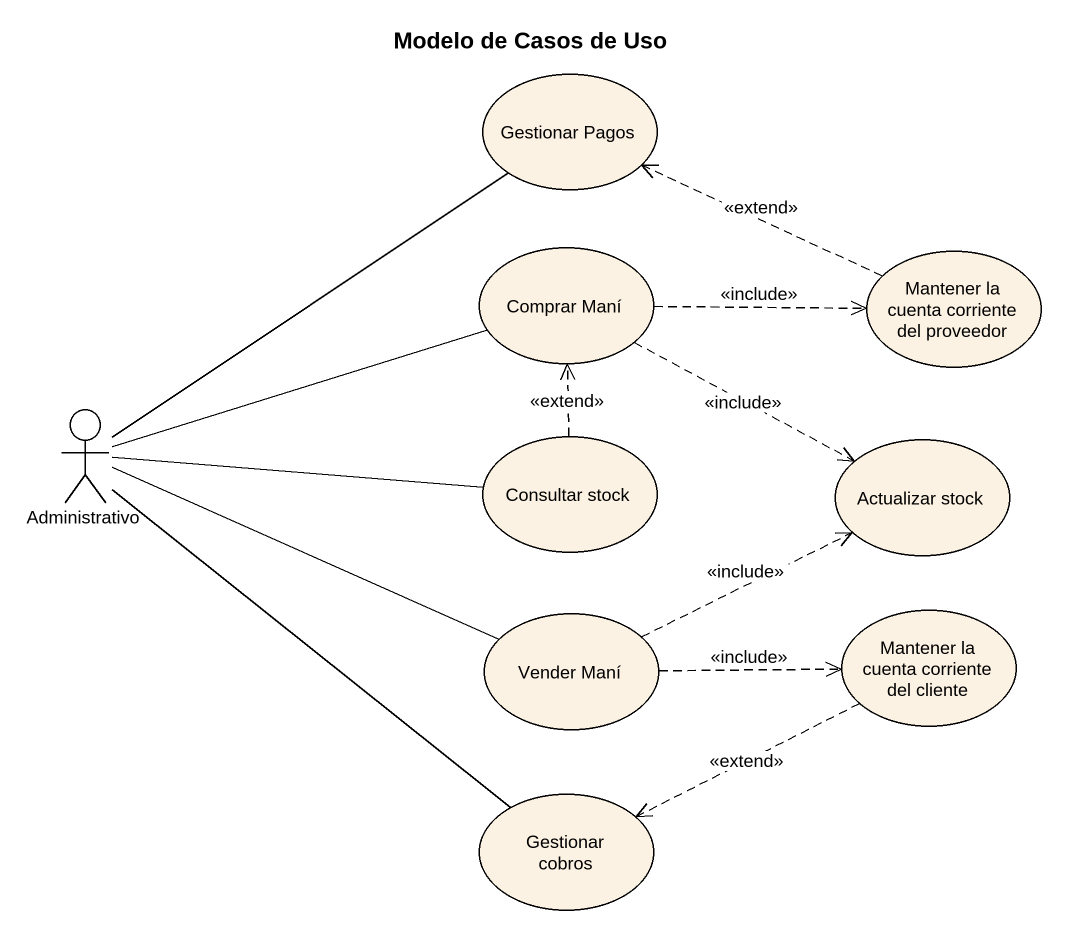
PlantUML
@startuml
title Modelo de Casos de Uso
usecase "Gestionar Pagos" as Gestionar_Pagos
usecase "Comprar Maní" as Comprar_Maní
usecase "Mantener la cuenta corriente del proveedor" as Mantener_la_cuenta
actor Administrativo
usecase "Consultar stock" as Consultar_stock
usecase "Actualizar stock" as Actualizar_stock
usecase "Vender Maní" as Vender_Maní
usecase "Mantener la cuenta corriente del cliente" as Mantener_la_cuenta_2
usecase "Gestionar cobros" as Gestionar_cobros
Comprar_Maní .right.> Mantener_la_cuenta : <<include>>
Comprar_Maní .right.> Actualizar_stock : <<include>>
Mantener_la_cuenta .left.> Gestionar_Pagos : <<extend>>
Administrativo -up- Gestionar_Pagos
Administrativo -right- Comprar_Maní
Administrativo -right- Consultar_stock
Administrativo -right- Vender_Maní
Administrativo -- Gestionar_cobros
Consultar_stock .up.> Comprar_Maní : <<extend>>
Vender_Maní .right.> Actualizar_stock : <<include>>
Vender_Maní .right.> Mantener_la_cuenta_2 : <<include>>
Mantener_la_cuenta_2 .left.> Gestionar_cobros : <<extend>>
@enduml
